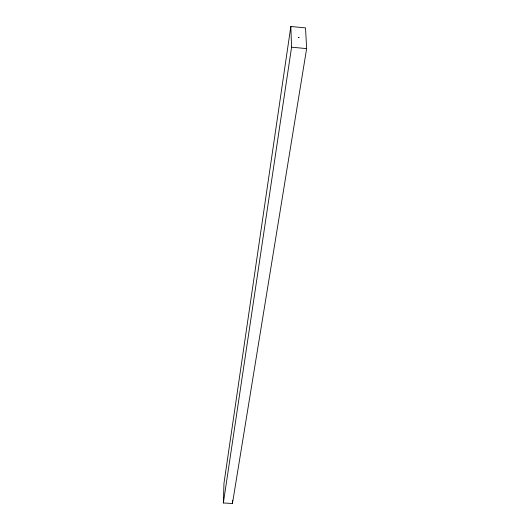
<?xml version="1.0" encoding="UTF-8"?>
<svg xmlns="http://www.w3.org/2000/svg" width="530" height="530" viewBox="0 0 530 530"><rect width="100%" height="100%" fill="white"/><g stroke="black" fill="none" stroke-linecap="round" stroke-linejoin="round"><path stroke-width="0.79" d="M232.451 503.5L306.638 48.601L305.519 27.891L290.831 26.5L223.958 483.413L223.362 502.97L232.451 503.5L232.531 500.24M223.362 502.97L291.573 47.196L290.831 26.5M291.573 47.196L306.638 48.601M299.006 37.451L298.264 37.378L299.006 37.451"/></g></svg>
